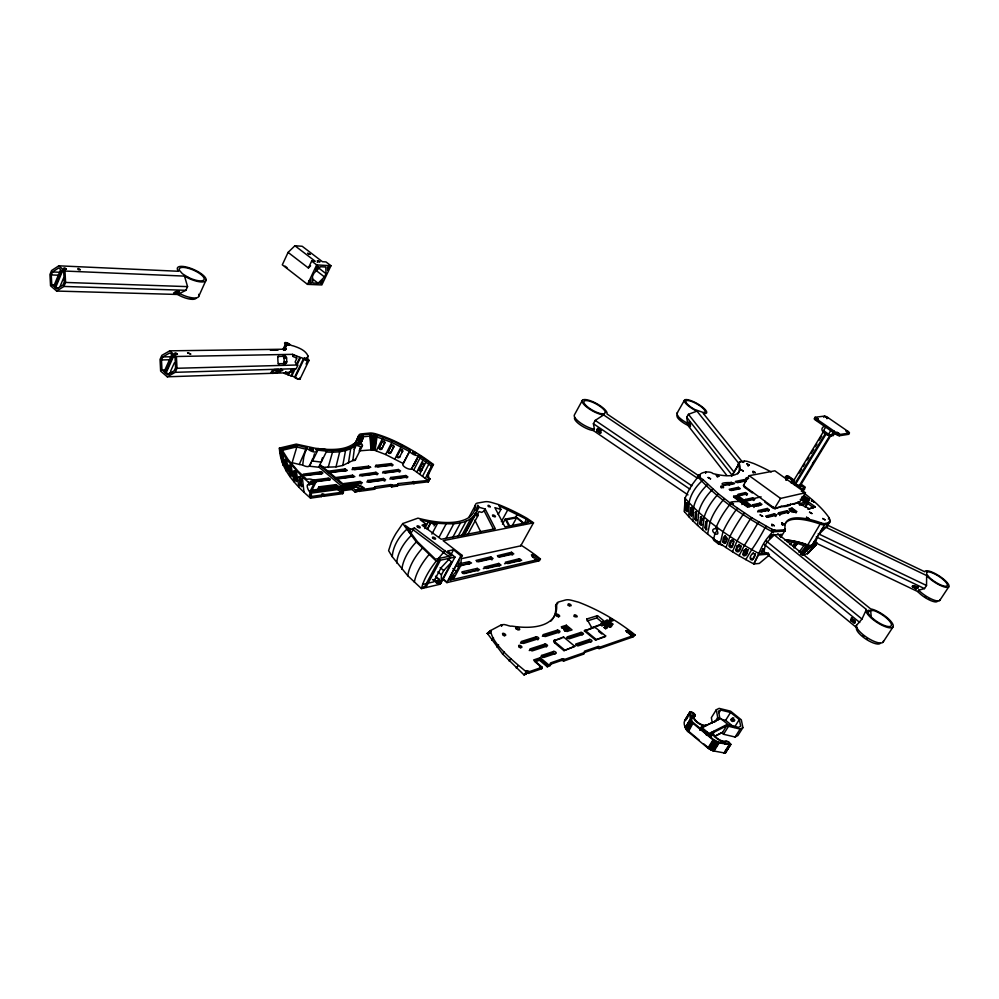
<?xml version="1.0" encoding="UTF-8"?>
<svg xmlns="http://www.w3.org/2000/svg" width="999" height="999" viewBox="0 0 999 999"><rect width="100%" height="100%" fill="white"/><g stroke="black" fill="none" stroke-linecap="round" stroke-linejoin="round"><path stroke-width="1.5" d="M408.841 452.834L403.309 463.561L385.639 454.52L373.189 449.762L373.239 435.801L360.202 437.05M373.551 449.825L373.239 435.801M769.492 554.907L759.277 563.448L753.833 563.948C730.082 551.473 707.354 536.313 688.848 516.72L689.06 502.747A31.568 20.417 -43.3 0 1 701.723 481.156L702.996 479.582C692.307 473.626 709.153 469.592 713.036 473.601A72.415 20.854 29.8 0 0 739.572 464.735L739.135 463.661A11.264 3.172 30.6 0 1 740.084 461.838L744.33 461.126A12.025 3.372 30.6 0 1 748.838 461.863L753.696 463.499A71.766 20.667 31 0 1 771.203 471.928M702.996 479.582L718.331 493.768L730.993 503.683L751.81 517.794L772.489 529.632L772.452 531.868L766.508 539.16A26.848 10.202 -50.7 0 0 761.95 546.628L753.833 563.948L759.14 553.646C731.88 539.098 705.544 521.553 685.027 498.189L688.136 491.62A26.149 5.145 -55.9 0 1 692.457 484.228L699.487 474.875M802.709 555.082L807.791 553.446L807.966 551.76M501.548 624.787L501.523 625.923C502.372 622.165 509.915 627.135 511.963 626.111A93.294 38.998 28.6 0 0 556.68 606.718L556.48 605.057A14.423 5.907 30.4 0 1 558.703 601.935L565.446 600.024A15.385 6.256 30.5 0 1 571.94 600.411L578.583 602.197A92.645 39.136 31.2 0 1 607.941 616.233L615.471 620.841A93.993 39.735 31.2 0 1 635.164 634.939L632.854 636.975L625.961 630.806L627.884 630.157L634.215 635.277L635.164 634.939M684.452 511.7L685.027 498.189L684.452 511.7L688.848 516.72M373.913 449.9L373.776 435.901M686.163 509.94L686.6 502.972L687.537 504.77L687.287 511.65L686.163 509.94L687.237 509.527L687.474 502.997L686.35 503.434M690.359 514.597L690.871 507.604L691.895 509.415L691.52 516.396L690.359 514.597L691.383 514.123L691.82 507.117M432.555 579.557L436.9 583.241L438.936 582.767L439.061 579.208L435.527 576.211M355.244 460.089L362.3 446.066A5.22 1.986 26.1 0 0 359.153 442.07L358.329 441.62L359.89 440.696L361.588 441.533L362.999 437.5L360.189 437.849L360.514 436.088A11.813 4.446 26.3 0 1 363.074 434.765L370.741 434.078A12.737 4.77 26.5 0 1 376.211 434.777L392.582 440.896L410.302 449.975L409.528 451.486L391.808 442.407L374.313 436.014M436.526 577.697L441.158 581.618L441.421 574.837L443.706 570.579L451.723 561.987L448.214 559.065M374.288 449.987L374.875 436.151M692.994 521.041L693.618 507.442A31.643 18.469 -45.7 0 1 706.355 485.789L707.629 484.215M699.575 474.8L697.627 476.66C718.593 499.787 745.079 517.232 772.452 531.868L784.64 531.106L785.002 526.348A78.259 22.977 32.2 0 1 818.78 522.052L820.916 522.814A11.613 3.297 31.5 0 0 825.449 523.513L829.32 522.427A12.388 3.496 31.5 0 0 830.119 520.417L829.095 517.782L828.321 519.043M382.904 441.046A1.386 1.261 2 0 0 382.13 441.695L379.395 447.739A1.386 1.249 2 0 0 380.07 449.413A1.386 1.249 2 0 0 381.905 448.801L384.64 442.757A1.386 1.261 2 0 0 383.953 441.083M712.262 722.839L711.363 717.657L716.308 709.727L719.155 708.366L730.594 711.176L741.32 719.842L742.919 727.622L740.134 729.07L728.546 726.285L726.623 724.725L713.411 731.368L711.325 735.701M458.641 567.232L458.991 560.414L448.464 579.919L456.368 571.428L458.641 567.232L456.293 565.272M381.905 448.801L384.64 442.757M442.37 578.796L446.903 582.629L536.813 561.388L537.35 559.69L453.284 579.395L460.851 565.422L461.276 557.517L462.35 555.519L443.156 540.659L533.628 522.839L527.097 518.381A89.648 35.514 28.9 0 0 498.314 504.47L491.658 502.509A14.935 5.682 28.5 0 0 485.014 501.748L477.122 503.121A14.011 5.37 28.4 0 0 475.299 505.432L468.881 517.395M374.662 450.087L375.437 436.301M379.395 447.739L382.13 441.695M375 450.187L375.861 436.426M694.767 519.055L695.554 512.262L696.665 514.06L696.028 520.854L694.767 519.055L695.741 518.531L696.228 511.913M322.115 467.345L335.989 466.87L342.769 465.472L352.847 460.489L354.707 446.191L355.507 444.63L356.331 445.092A5.22 1.986 26.1 0 0 362.287 446.066M726.835 475.424L687.849 425.324L686.725 417.282L688.436 414.298L696.977 411.138L738.823 463.436M697.589 525.449L698.676 512.237A31.706 16.359 -47.9 0 1 711.475 490.534L712.749 488.961M737.637 495.429L737.137 497.302L749.799 506.605L750.199 505.944L737.537 496.628L734.165 497.352L733.591 496.291L737.637 495.429L751.56 505.669L746.865 506.705L747.577 506.58L733.591 496.291M784.252 529.845L784.64 531.106L785.314 529.245L784.64 531.106L784.252 529.845L775.049 530.394L772.489 529.632M342.045 486.563L319.143 467.27L309.203 466.183A5.432 2.198 25.3 0 1 302.672 465.084L303.746 457.142L305.956 449.225L306.755 447.602L307.105 448.126A5.445 2.148 25.4 0 0 313.698 451.91A5.445 2.148 25.4 0 0 316.296 449.825L315.921 449.3L316.521 449.875L317.944 448.563L326.461 450.037L326.673 451.161L321.241 462.112L312.487 461.001L314.473 453.821M825.574 527.122L926.66 575.574L926.523 585.501L924.5 588.598L918.693 590.159L917.919 591.645L919.005 592.844A12.675 3.584 32.9 0 0 930.818 600.624A12.675 3.584 32.9 0 0 937.624 600.674M699.625 523.588L700.711 517.007L701.885 518.793L701.198 525.199L699.65 523.826L700.549 523.014L701.236 516.758L700.262 517.357M375.075 450.212L377.26 435.089M740.509 502.022L740.571 501.423C719.892 501.81 739.185 503.783 731.643 504.245M357.642 439.935L357.954 437.075L359.116 435.776M357.605 440.097L358.054 436.813M357.867 439.46L358.191 436.563M357.867 440.696L358.204 437.787M705.856 471.978L705.581 473.026L705.706 472.015M627.884 630.157L627.247 632.429M360.052 439.747L360.414 436.888M702.597 529.907L704.183 517.095A31.768 14.123 -49.9 0 1 717.045 495.354L718.331 493.768M360.277 439.61L360.651 436.738M352.847 460.489L352.947 459.727M360.539 439.498L360.926 436.613M360.814 439.398L361.226 436.513M355.382 442.832L358.728 435.527A13.674 5.145 26.3 0 1 360.564 433.966L370.454 433.004A14.548 5.445 26.5 0 1 376.398 434.053C392.507 438.873 407.405 447.102 421.553 456.068A88.536 34.59 26.7 0 1 433.454 464.523L428.833 473.676A3.671 3.034 81.4 0 0 429.87 478.758L428.321 481.793L397.053 485.464L397.502 486.063L398.164 483.603L428.047 480.432L428.833 478.921A3.671 3.034 81.4 0 1 427.809 473.838L432.542 464.76L433.454 464.523M525.936 672.389A2.185 0.999 30.6 0 1 528.296 673.388L541.733 668.706L542.145 667.22L529.283 671.678A2.185 0.987 30.6 0 0 526.56 670.741A2.185 0.987 30.6 0 0 526.985 672.477C516.72 663.661 492.12 644.967 490.621 630.531L501.061 624.999M355.981 442.195L357.954 437.075M808.004 553.271L815.758 544.954L815.821 543.106M361.114 439.323L361.551 436.426M348.414 463.336L350.686 448.688L351.473 447.115L355.494 444.63M360.302 447.914L359.165 450.949M362.1 436.326L360.976 443.568L363.074 434.765M542.145 667.22L533.591 659.977L540.272 657.729L539.522 660.239L535.364 661.65M361.451 439.248L361.913 436.351M711.788 733.303L712.125 732.017L709.128 733.516L709.178 734.627L711.788 733.303L709.69 736.663M398.301 484.515L392.657 485.289L390.834 484.602L375.287 486.725L374.588 489.248L374.138 488.623L390.035 486.163L391.858 486.85L397.502 486.063M704.757 528.046C707.954 508.416 706.493 538.761 705.619 527.422L706.805 521.128M726.623 724.725L726.673 725.811L713.149 732.629L713.411 731.368M360.364 447.902L359.877 450.799L373.189 449.762M772.814 529.782L772.452 531.868L775.236 530.394M342.769 465.472L345.529 450.561L346.328 448.976L351.473 447.115M764.023 551.735L765.234 545.229L767.307 541.82L774.337 534.852L778.858 534.565M784.902 529.707L784.64 531.106L784.764 529.757M778.621 512.774L780.519 514.16L788.998 512L787.175 510.676L778.621 512.774L777.821 514.085L786.238 511.988L788.049 512.912M779.932 536.55L780.331 534.465L781.705 534.378L780.381 536.525M686.038 719.917C681.93 721.028 685.326 729.72 688.336 731.855L707.916 748.051L713.486 750.936L725.274 753.121L730.744 744.38L728.596 741.795L725.499 740.983A7.517 3.147 33.8 0 1 717.457 738.523A7.517 3.147 33.8 0 1 713.498 732.217L713.523 732.205M725.536 752.871L725.199 751.498M707.592 534.053L710.114 521.977A31.831 11.751 -51.7 0 1 723.039 500.212L724.325 498.613M319.143 467.27L319.555 465.334L321.029 465.397L345.229 485.751L354.957 484.465A6.856 2.772 26.3 0 1 363.786 487.774L362.974 489.373A6.856 2.785 26.3 0 0 361.638 488.386M335.989 466.87L340.122 450.149L346.328 448.976M713.723 538.823L714.797 534.04L717.956 528.746M731.967 546.665L729.844 545.504L731.967 540.034C725.361 545.292 732.142 552.622 733.528 542.707M761.925 511.85L760.614 510.676M532.654 556.893L533.478 554.408L539.41 559.203L540.422 558.965A90.434 37.325 28.9 0 0 521.753 545.629M720.167 543.543L723.039 531.68A31.931 6.706 -55 0 1 736.101 509.865L737.674 508.479M478.009 515.509A2.622 1.024 28.2 0 1 475.187 515.122L474.675 514.835C465.584 526.348 447.015 523.701 435.489 523.176A2.735 1.111 27.7 0 1 434.465 524.388A2.735 1.111 27.7 0 1 431.118 522.477L420.279 519.855L425.736 523.838L422.028 525.199L441.246 539.26L495.304 528.758L485.189 509.053L479.045 507.255L477.759 505.157A11.626 4.458 28.4 0 0 477.385 506.056L476.248 513.374A2.622 1.024 28.2 0 1 478.009 515.509L467.42 535.177M501.298 624.887L501.523 625.923L501.823 624.712M596.89 430.906L600.774 432.804L596.89 430.906L598.239 428.309L601.386 430.457M597.627 430.656L598.239 428.309M693.656 717.906L695.079 715.596L694.792 714.285L692.407 712.337L690.022 711.9L684.565 720.866M600.037 433.042L600.636 430.694L597.489 428.546M850.649 620.454L854.844 622.951L850.649 620.454L851.31 617.906L854.832 620.591M785.027 529.632L784.64 531.106L785.339 529.12M851.61 620.304L852.272 617.744M853.895 623.114L854.557 620.566M328.134 467.482L332.942 450.611L340.122 450.149M321.241 462.112L322.465 457.754M597.477 615.659L586.9 618.955L587.212 620.953L596.815 617.944L597.477 615.659L606.131 622.702M725.286 535.551L723.601 541.308L725.636 542.494L724.25 543.493L723.001 541.808M795.004 541.933L794.018 541.957M724.974 543.269C730.169 537.425 722.677 531.331 722.926 542.082L723.676 541.033M726.061 541.108L726.897 538.324M785.339 528.846L784.64 531.106L785.202 529.47M319.905 465.372L320.979 461.925M785.127 529.557L784.64 531.106L785.351 528.983M282.954 349.5L285.452 344.23A3.184 1.086 25 0 1 285.427 342.545A3.184 1.086 25 0 1 289.56 344.193L290.122 344.643A2.273 0.774 25 0 0 292.982 345.791C298.651 347.664 305.706 350.212 308.092 356.168L307.455 357.417A2.285 0.787 25.3 0 0 307.517 358.629L308.092 359.091A3.197 1.111 25.2 0 1 308.167 360.839A3.197 1.111 25.2 0 1 304.021 359.19L303.434 358.716A2.298 0.799 25.2 0 0 300.549 357.567L292.657 354.345L176.411 356.493L169.73 350.836L161.863 355.369L160.04 359.428L160.639 371.116L167.27 376.798L283.816 372.902L291.82 371.878M301.798 486.75L300.1 485.064L299.076 476.648L300.637 478.558L301.748 486.376M307.292 357.929L308.092 356.168M355.632 442.944L355.894 442.282A1.886 0.724 26.1 0 0 356.131 443.069M740.471 546.653A1.249 0.699 31.5 0 0 739.76 545.404A1.249 0.699 31.5 0 0 738.323 545.354C731.58 552.459 740.759 554.932 741.021 545.729L738.099 551.673M738.885 544.43L736.45 549.687L738.636 550.799M725.986 547.552L729.944 536.413A31.968 4.083 -56.5 0 1 743.056 514.585L744.63 513.199M883.466 640.983A15.897 5.082 33.2 0 1 869.779 639.223A15.897 5.082 33.2 0 1 856.28 625.599L861.975 619.055L866.408 609.527L773.301 534.115M773.139 529.92L772.452 531.868L775.049 530.394M284.752 348.314L285.077 350.012L286.263 349.188L285.352 347.115L286.039 345.866A2.285 0.787 24.9 0 0 286.014 344.692L285.452 344.23M309.64 466.271L312.575 458.816M392.008 445.005A1.374 1.274 18.4 0 0 391.233 445.629L388.299 451.573A1.374 1.274 18.4 0 0 388.961 453.309A1.374 1.274 18.4 0 0 390.771 452.772L393.718 446.828A1.374 1.274 18.4 0 0 393.057 445.092M390.771 452.772L393.718 446.828M388.299 451.573L391.233 445.629M752.359 559.727L755.431 553.921C753.421 564.273 746.091 559.228 753.246 552.747M731.368 547.489L734.053 541.396M862.936 635.926L863.648 636.575M866.408 609.527L866.008 610.489A15.959 4.933 33 0 0 881.93 625.224A15.959 4.933 33 0 0 892.507 623.576A15.959 4.933 33 0 0 872.889 609.427L870.629 608.878L777.784 533.816M51.274 274.937L52.51 271.953L58.741 267.919L60.677 269.568L53.696 286.351L51.773 284.703L51.274 274.937L58.978 275.237M56.98 280.794L58.716 276.598M61.801 270.517L63.736 272.165L64.236 281.993L62.987 284.977L56.731 288.973L54.808 287.312L61.801 270.517L63.149 270.804M54.808 287.312L55.732 287.337L62.725 270.554M856.443 625.212L856.393 628.458A14.211 4.558 33.2 0 0 866.857 639.71A14.211 4.558 33.2 0 0 880.269 643.356M60.227 286.064L63.724 277.697M56.643 291.059L63.899 286.451L65.572 282.442L64.985 271.054L58.829 265.821L51.598 270.492L49.95 274.488L50.537 285.789L56.643 291.059L177.61 294.468L179.595 295.592A13.886 4.658 23.6 0 0 195.866 298.514M316.933 449.063L317.844 450.149L326.673 451.161L325.999 449.5L315.247 448.251L296.241 444.105L279.42 448.101C280.207 469.255 295.529 485.064 310.502 498.139L321.516 496.603L322.34 494.955A1.723 0.712 25.8 0 1 322.277 493.831A1.723 0.712 25.8 0 1 324.513 494.655L341.059 492.382L341.87 490.759L343.119 490.596L342.295 492.22L343.531 492.045L342.719 493.668L323.688 496.303A1.723 0.724 25.7 0 0 321.453 495.479A1.723 0.724 25.7 0 0 321.516 496.603M747.439 551.111C746.64 558.853 743.418 552.659 742.794 554.445C743.843 558.304 747.876 553.046 747.627 550.861A1.249 0.699 26.7 0 0 746.965 549.662L746.678 549.525M306.606 447.577L297.34 445.279L292.12 462.712L299.263 464.435L306.73 447.602M732.454 551.748L737.062 541.008A31.993 1.411 -58 0 1 750.224 519.18L751.81 517.794M786.488 480.019L786.787 479.345A3.197 2.96 73.7 0 1 788.636 478.022M177.61 294.468L185.926 290.297L187.562 286.626L184.515 276.099L64.985 271.054M165.26 370.854A2.847 1.086 23 0 0 164.86 371.578L161.988 370.03L161.476 359.94L162.837 356.905L169.63 352.997L172.64 354.757M164.073 371.815L171.728 354.77M198.951 295.904L206.119 279.957M172.939 355.806L175.05 357.592L175.562 367.744L174.188 370.779L167.37 374.65L165.272 372.852L172.939 355.806L174.276 356.044A2.86 1.061 23.2 0 0 175.649 356.581M165.272 372.852L166.159 372.827L173.826 355.794M170.542 371.291L174.375 362.799M167.27 376.798L175.175 372.327L177.01 368.269L176.411 356.493M501.523 625.923L502.11 624.65M792.282 542.007L792.781 540.846L807.542 544.767L800.586 552.822M288.087 252.385L282.305 264.835L307.505 284.365L321.84 284.94L330.981 265.734L325.986 261.925L322.452 261.726L302.173 246.266L294.917 245.754L288.087 252.385L308.404 267.994L310.614 265.846M929.482 599.25L928.595 598.888M308.404 267.994L311.663 261.076L315.259 261.288L294.917 245.754M307.505 284.365L316.695 264.922L330.981 265.734M283.516 349.95L286.014 344.692M283.741 350.262L285.726 346.054M284.278 349.575L286.039 345.866M285.04 349.962L285.751 348.476M324.5 276.923L326.049 273.676L325.786 267.033L320.492 266.733L314.023 273.077L312.462 276.373L312.787 283.004L318.094 283.229L324.5 276.923L315.834 270.279M361.588 441.533L362.999 437.5M299.7 377.972A3.184 1.149 25.1 0 1 298.988 379.308A3.184 1.149 25.1 0 1 295.142 377.684L294.568 377.21A2.298 0.824 25.1 0 0 291.696 376.086L285.04 373.601L285.664 372.078M175.175 372.327L295.229 368.693A2.298 0.812 25.1 0 1 296.141 368.843L297.914 365.147A2.298 0.812 25.1 0 0 297.003 364.997L295.117 361.975L296.953 358.154L293.094 356.493L293.893 355.045M287.999 374.925L291.321 369.917L295.229 368.693L291.696 376.086M296.154 357.879L296.865 356.393M359.503 441.483L361.426 437.487L363.112 438.311L360.202 444.28M359.89 440.696L362.162 437.075M290.959 375.924L294.305 368.931M296.453 364.435L299.812 357.405M300.549 357.567L297.003 364.997L177.01 368.269M294.568 377.21L303.434 358.716M295.142 377.684L304.021 359.19M306.056 364.061L307.954 360.102M300.025 379.046L308.903 360.577M304.982 452.485L307.105 448.126M312.487 461.001L318.406 449.113M744.954 555.681L745.416 554.757M309.865 491.958C308.067 490.784 305.232 483.029 309.116 484.752L313.998 483.628L309.865 491.958L310.502 498.139M313.848 482.067L313.124 483.541L310.489 483.878L311.226 482.405A2.06 0.849 25.5 0 1 311.164 481.068A2.06 0.849 25.5 0 1 313.848 482.067L316.146 481.78L311.114 491.908L311.538 496.441L322.34 494.955M302.784 475.487L319.867 473.451C319.255 470.566 323.888 472.327 322.64 473.501L305.569 475.536L303.197 474.175L320.667 471.84M318.856 486.838L318.906 487.812L320.866 488.536L338.149 486.126L336.101 484.615L318.856 486.838L318.044 488.474L335.015 486.238L336.938 486.95M313.486 481.568L327.422 479.82C326.81 476.948 331.443 478.696 330.207 479.882L314.735 481.818M323.688 496.303L324.513 494.655M353.122 445.229L356.768 440.634M357.917 437.225L358.691 435.676M357.717 438.611L358.491 437.062M335.015 486.238L335.826 484.627M354.195 449.363L356.331 445.092M327.922 472.49L344.318 470.541L345.105 468.956L347.365 470.417L330.681 472.539L328.359 471.203L345.105 468.956M311.238 493.131L337.724 489.56L338.536 487.937L341.87 490.759M338.961 489.398L339.772 487.774L356.281 485.576A4.895 1.986 26.3 0 1 362.587 487.937L363.786 487.774M343.007 485.189L343.818 483.578L360.09 481.468L362.387 482.779L345.804 485.252L343.893 484.54L343.818 483.578M352.834 468.044L352.909 468.956L354.77 469.655L370.741 467.295L368.556 466.196L352.834 468.044L352.048 469.617L368.993 468.056M370.741 434.078L369.967 435.601L370.954 449.662M335.452 478.821L351.773 476.773L352.572 475.199L354.845 476.66L338.224 478.871L335.889 477.534L352.572 475.199M342.782 490.709L351.973 489.46L352.772 487.862L355.756 490.359L357.754 490.084A1.661 0.674 26.3 0 1 357.654 489.011A1.661 0.674 26.3 0 1 359.802 489.81L361.775 489.535L362.587 487.937M340.459 489.198L355.469 487.175L356.281 485.576M344.493 484.99L359.278 483.054L360.09 481.468M351.973 489.46L354.945 491.97L355.756 490.359M376.386 450.599L383.316 436.938M367.769 467.744L368.556 466.196M354.945 491.97L356.943 491.695L357.754 490.084M356.943 491.695A1.661 0.674 26.3 0 1 356.843 490.609A1.661 0.674 26.3 0 1 358.991 491.408L359.802 489.81M367.757 480.469L367.857 481.393L369.717 482.092L385.602 479.87L383.616 478.434L367.757 480.469L366.958 482.042L382.567 479.982L384.765 481.093M375.974 465.322L377.884 466.895L393.156 465.047L391.321 463.548L375.974 465.322L375.187 466.858L390.297 465.059L392.295 465.946M359.478 475.811L375.149 473.851L375.936 472.302L378.171 473.738L362.225 475.861L359.927 474.55L375.936 472.302M385.639 454.52L392.582 440.896M374.138 488.623L375.087 486.788M374.213 488.823L375.287 486.725M374.338 488.986L375.137 487.412M382.567 479.982L383.366 478.434M390.297 465.059L391.084 463.548M739.06 555.781L744.342 545.442A32.005 1.274 -59.6 0 0 757.554 523.626L759.128 522.227M394.88 458.978L401.848 445.379M400.212 450L397.502 455.282A1.374 1.274 36.9 0 0 398.126 457.067A1.374 1.274 36.9 0 0 399.912 456.593L399.463 457.142A1.374 1.274 36.9 0 1 397.689 457.617A1.374 1.274 36.9 0 1 397.065 455.831L400.212 450A1.374 1.274 37 0 1 401.998 449.513M399.463 457.142L402.622 451.311A1.374 1.274 37 0 0 402.522 450M390.721 477.472L392.657 479.07L407.917 476.935L405.956 475.524L390.721 477.472L389.935 479.021L404.932 477.047L406.93 477.934M309.203 466.183L310.814 463.074M382.542 472.927L397.59 471.041L398.376 469.518L400.574 470.929L385.252 472.964L383.017 471.69L398.376 469.518M390.035 486.163L390.834 484.602M390.284 486.151L391.084 484.602M390.584 486.213L391.383 484.652M390.921 486.313L391.72 484.752M391.258 486.463L392.058 484.902M432.542 464.76L418.831 455.157L411.476 468.918A5.032 1.923 27 0 1 405.507 467.569A5.032 1.923 27 0 1 403.022 463.773L410.302 449.975M391.521 486.613L392.32 485.052M391.858 486.85L392.657 485.289M397.127 485.651L398.164 483.603M397.252 485.814L398.052 484.265M404.932 477.047L405.719 475.524M411.476 468.918L418.831 455.157M413.711 465.696L417.22 458.916M428.047 480.432L413.773 470.005L420.804 456.418M416.783 472.028L423.838 458.441M418.943 468.931L422.54 463.349L419.792 468.631A1.374 1.199 70.9 0 0 420.279 470.504A1.374 1.199 70.9 0 0 421.928 470.117L421.079 470.417A1.374 1.199 70.9 0 1 419.43 470.804A1.374 1.199 70.9 0 1 418.943 468.931L419.792 468.631M412.3 483.091L413.099 481.568M412.55 483.079L413.336 481.555M412.837 483.141L413.636 481.618M413.161 483.241L413.961 481.718M413.499 483.379L414.285 481.855M413.748 483.528L414.548 482.005M414.086 483.766L414.872 482.242M421.079 470.417L423.826 465.134A1.374 1.199 71.2 0 0 423.351 463.261A1.374 1.199 71.2 0 0 421.69 463.648M419.73 474.088L426.785 460.502M422.589 476.186L429.657 462.587M425.362 478.296L432.455 464.697M428.321 481.793L429.895 478.783L428.833 478.921L429.895 478.783M409.203 532.105L410.639 529.37L414.448 527.971L451.473 555.769L435.427 559.165L417.47 541.745L405.119 525.312L410.639 529.37M409.752 532.954L411.476 532.305L414.448 527.971M424.313 526.535L425.736 523.838M424.812 528.571L428.421 521.728M427.247 528.958L430.856 522.127M427.51 529.308L431.118 522.477M434.053 525.899L435.489 523.176M431.88 534.103L437.649 523.214M438.961 537.425L446.166 523.888M445.916 538.573L453.821 523.751M475.299 505.432L475.337 506.868A90.984 35.177 26.8 0 1 417.932 518.144L402.747 523.563L396.128 533.216A33.417 10.652 -53.5 0 0 391.283 542.519L388.599 550.661L392.27 556.73L407.767 575.761L421.503 588.623L423.938 588.049L438.636 560.589L438.124 559.89A1.586 0.674 28 0 1 438.861 559.452A1.586 0.674 28 0 1 440.447 560.202L454.982 557.092L447.677 550.998L453.558 549.787L460.839 555.844L462.35 555.519M445.142 550.486L437.874 559.103M423.938 588.049L423.439 587.337A1.573 0.699 28 0 1 424.2 586.888A1.573 0.699 28 0 1 425.774 587.612L440.447 560.202M452.634 537.574L460.514 522.839M457.604 537.15L466.183 521.166M451.336 553.896L453.558 549.787M461.488 535.988L470.741 518.781M436.9 583.241L439.061 579.208M476.011 510.427L477.41 507.817M463.524 535.452L474.675 514.835M466.521 530.357L467.982 527.509M473.551 517.282L479.045 507.255M464.585 534.827L475.187 515.122M441.158 581.618L451.723 561.987M476.973 515.359L478.996 511.588L481.78 512.4L484.178 510.926L485.189 509.053M425.774 587.612L439.822 584.303L440.859 583.329L454.982 557.092M446.903 582.629L460.839 555.844M460.539 565.247L468.106 563.561L469.155 561.638L471.528 562.999L460.676 565.759M498.189 514.46L500.924 509.428L498.963 505.706L528.271 520.092L526.635 522.939M750.574 557.592L751.173 558.716L752.734 558.753M501.348 521.653L507.967 509.515M462.624 573.414L476.198 570.279L477.247 568.369L479.632 569.73L464.31 573.601A1.511 0.637 28.5 0 1 462.4 572.914A1.511 0.637 28.5 0 1 462.175 571.815L477.247 568.369M502.485 524.175L505.232 519.13L516.346 517.057L523.988 523.189L529.058 521.903A2.547 0.962 29 0 1 528.121 520.242L528.271 520.092M476.698 561.65L489.772 558.741L490.796 556.855L493.044 558.491L478.384 561.8L476.011 560.451L490.796 556.855M515.159 518.094L517.37 514.048M512.112 525.949L516.558 517.832L523.389 523.301L509.677 525.961L506.381 519.742L516.558 517.832M582.38 400.337L574.475 414.772A14.036 4.321 28.9 0 0 579.72 422.365A14.036 4.321 28.9 0 0 593.643 429.12L594.417 429.22L593.394 423.701L595.217 420.404L603.633 414.935L697.639 478.346M483.304 568.643L497.752 565.309L498.788 563.424L501.048 565.072L486.451 568.481L484.078 567.12L498.788 563.424M523.638 524.45L526.61 519.068M498.014 556.905L510.551 554.108L511.563 552.272L513.773 553.871L499.712 557.042L497.39 555.719L511.563 552.272M742.794 554.445L745.941 548.651L745.466 549.612A1.249 0.699 26.7 0 1 746.965 549.662M461.625 558.641L520.754 545.841L533.391 522.976M504.557 563.736L518.419 560.539L519.443 558.691L521.665 560.302L507.679 563.573L505.344 562.237L519.443 558.691M773.463 530.044L772.452 531.868L771.815 529.283M539.41 559.203L537.899 561.138L539.41 560.776L540.422 558.965M520.467 643.131L535.339 638.448L536.276 636.8A1.561 0.674 30.3 0 1 538.211 637.487A1.561 0.674 30.3 0 1 538.536 638.698L523.701 643.381A1.586 0.699 30.1 0 1 521.715 642.682A1.586 0.699 30.1 0 1 521.416 641.458L536.276 636.8M553.533 617.532A93.257 39.086 28.6 0 0 555.781 608.291L556.48 605.057M490.234 630.806L487.4 633.441L502.584 653.97L524 674.887L526.011 674.188L526.985 672.477M528.296 673.388L529.283 671.678M529.245 650.536L544.03 645.729L544.967 644.08A1.573 0.687 30.5 0 1 546.915 644.767A1.573 0.687 30.5 0 1 547.24 645.991L532.492 650.811A1.598 0.699 30.3 0 1 530.506 650.112A1.598 0.699 30.3 0 1 530.194 648.863L544.967 644.08M676.885 413.474L684.34 400.437M540.834 657.067L541.783 655.406L553.721 651.41A1.573 0.687 30.7 0 1 555.656 652.097A1.573 0.687 30.7 0 1 556.006 653.334L544.093 657.354A1.598 0.699 30.6 0 1 542.12 656.655A1.598 0.699 30.6 0 1 541.783 655.406M542.345 636.238L556.555 631.755L557.479 630.144A1.536 0.649 30.5 0 1 559.378 630.831A1.536 0.649 30.5 0 1 559.715 631.992L545.516 636.488A1.548 0.662 30.3 0 1 543.593 635.801A1.548 0.662 30.3 0 1 543.269 634.602L557.479 630.144M554.183 640.659L563.548 636.975L574.825 646.328L563.948 650.649L554.857 643.069A3.109 1.336 30.6 0 1 554.183 640.659L561.6 638.261M554.857 643.069L555.332 642.245A3.109 1.336 30.6 0 1 554.645 639.847M565.459 626.823L566.371 625.237L572.052 629.919L570.029 630.569L565.459 626.823L561.625 628.021M563.96 630.244L564.885 628.646L567.932 627.684L568.818 628.408L567.907 630.007M566.783 629.058L564.847 630.981L566.783 629.058L569.005 630.881L566.97 631.53L561.263 626.823L566.371 625.237M542.157 656.63L552.772 653.059L553.721 651.41M563.086 637.787L563.548 636.975M539.522 660.239L547.265 666.783L548.776 664.909L550.998 664.148A1.598 0.712 30.8 0 1 550.661 662.886L562.512 658.778A1.586 0.687 30.9 0 1 564.46 659.477L584.977 652.359A1.548 0.662 31.1 0 1 584.602 651.148L598.114 646.49A1.523 0.637 31.2 0 1 599.974 647.152L632.305 635.938L631.843 637.325L599.038 648.751A1.523 0.637 31.2 0 0 597.177 648.076L583.666 652.772M550.998 664.148L550.037 665.821L547.265 666.783M563.948 650.649L574.825 646.328M549.7 664.547L561.563 660.439L562.512 658.778M561.563 660.439A1.586 0.687 30.9 0 1 563.511 661.126L564.46 659.477M566.396 638.448L580.082 633.99L581.006 632.404A1.511 0.624 30.8 0 1 582.867 633.079A1.511 0.624 30.8 0 1 583.229 634.228L569.567 638.698A1.536 0.649 30.7 0 1 567.682 638.024A1.536 0.649 30.7 0 1 567.332 636.838L581.006 632.404M592.719 628.196L593.169 627.409A2.985 1.224 30.9 0 1 596.828 628.733L605.656 635.951L605.194 636.738L595.466 640.009L584.365 630.893L599.725 625.199M576.361 645.129L588.611 641.021L589.535 639.422A1.523 0.637 31 0 1 591.396 640.097A1.523 0.637 31 0 1 591.77 641.258L578.196 645.841A1.536 0.649 30.9 0 1 576.298 645.167A1.536 0.649 30.9 0 1 575.936 643.968L589.535 639.422M591.096 627.984L600.436 624.537L602.022 621.815L603.458 621.353L608.553 625.499L606.967 628.221L605.544 628.696L604.083 627.509L606.418 625.486M602.397 623.164L603.458 621.353M600.436 624.537L601.898 625.724L604.233 623.701M604.72 623.164L606.306 620.441L607.717 619.992L612.799 624.113L611.213 626.823L609.802 627.297L608.341 626.111L609.253 624.562L607.08 622.789L606.168 624.338L607.579 623.875M595.466 640.009L605.656 635.951M605.544 628.696L607.13 625.961L608.553 625.499M597.177 648.076L598.114 646.49M609.802 627.297L611.388 624.575L612.799 624.113M632.854 636.975L634.215 635.277M723.239 486.588L724.025 485.264C752.484 482.592 713.149 480.894 724.025 485.264M732.567 474.5L738.586 464.36M740.084 461.838L739.335 463.099A11.264 3.184 30.6 0 0 738.386 464.922L738.823 465.996A72.403 20.904 29.8 0 1 737.674 473.838M731.593 476.373L739.135 463.661M729.32 485.314L731.231 482.13M743.593 462.375L744.33 461.126M730.057 490.184L737.574 488.661L738.361 487.35L740.321 488.661L731.218 490.546L729.208 489.31L738.361 487.35M736.213 482.317L743.531 480.894L744.305 479.607L746.228 480.894L737.374 482.654L735.401 481.443L744.305 479.607M749.2 475.686L743.343 485.477L774.587 508.266L799.6 502.26L805.431 492.732L774.874 470.816L749.2 475.686L780.569 498.426L805.431 492.732M744.817 487.487L745.204 486.838A2.398 0.699 30.7 0 1 744.33 485.277L743.93 485.939A2.398 0.699 30.7 0 0 744.817 487.487L752.259 492.919L752.647 492.27M738.898 495.129L744.73 493.893L745.516 492.582L747.514 493.806L740.122 495.504L738.111 494.268L745.516 492.582M745.766 559.627L751.723 549.662A32.018 3.946 -61.1 0 0 764.984 527.859L766.558 526.461M746.603 495.267L747.389 493.956M712.624 537.924L713.873 540.447L718.256 543.756L719.63 541.458M741.895 504.532L744.58 500.536L747.377 500.824L754.707 499.075L752.709 497.852L745.479 499.438L745.142 501.56M745.479 499.438L744.692 500.761L751.922 499.163L753.583 499.925M751.922 499.163L752.709 497.852M753.346 499.737L754.145 498.426L761.151 496.878M753.808 500.536L754.595 499.225M752.759 504.782L754.67 506.181L761.95 504.37L760.102 503.134L752.759 504.782L751.96 506.106L759.153 504.445L760.801 505.219M753.87 507.504L754.67 506.181L753.658 505.581M759.153 504.445L759.939 503.134M713.149 732.629L713.573 731.917M758.441 510.539L760.364 511.95L769.205 509.79L767.357 508.441L758.441 510.539L757.642 511.863L766.408 509.765L768.418 511.001M848.463 434.34L849.25 433.054A2.735 0.637 30.7 0 0 848.039 431.418L827.709 417.445A2.71 0.624 30.5 0 0 824.587 416.096L815.209 417.245L814.422 418.544A2.747 0.649 30.5 0 0 815.584 420.167L836.151 434.39A2.772 0.662 30.7 0 0 839.335 435.751L848.463 434.34A2.735 0.637 30.7 0 0 848.651 434.066M765.147 501.386L764.747 502.035L772.289 507.542A2.435 0.712 31.1 0 0 775.137 508.691L780.843 506.768M815.584 420.167L816.358 418.868A2.747 0.649 30.5 0 1 815.209 417.245M735.976 550.387L736.513 549.512M766.408 509.765L767.207 508.454M823.813 417.37L824.587 416.096M768.306 511.151L769.105 509.84M772.289 507.542L772.689 506.893A2.435 0.712 31.1 0 0 775.536 508.041L775.137 508.691M745.029 553.583C747.776 551.011 737.649 550.811 748.376 549.562M826.935 418.718L827.709 417.445M824.387 426.161C815.621 430.844 833.004 439.148 832.554 434.677M774.587 508.266L780.569 498.426M823.039 431.418L825.386 427.56M792.482 482.567L823.8 431.068M766.445 516.92L773.701 515.109L774.5 513.786L776.523 515.034L767.731 517.357L765.696 516.096L774.5 513.786M799.225 473.101L801.623 469.143M803.233 466.508L804.832 463.873M807.242 459.915L808.84 457.28M811.25 453.321L813.661 449.375M815.259 446.74L816.87 444.093M819.267 440.147L821.678 436.188M794.242 484.652L825.649 433.079M775.611 516.508L776.41 515.184M794.967 485.177L826.385 433.603M828.121 434.94L831.255 429.782M779.72 515.472L780.519 514.16M812.499 463.723L814.11 461.088M799.337 485.576L829.982 435.352M799.65 486.65L831.056 435.189M830.818 436.101L833.965 430.956M786.238 511.988L787.025 510.689M833.116 435.751L834.689 433.179M796.091 512.899L790.246 508.566L789.46 509.865L791.333 511.226L792.132 509.927L790.733 511.376M793.656 503.683L793.268 504.32L798.713 502.472A2.36 0.662 31.2 0 0 798.8 501.935M801.373 491.346L802.634 489.273L799.25 486.85M836.151 434.39L836.95 433.091A2.772 0.649 30.7 0 0 840.134 434.453L849.25 433.054M788.111 513.361L788.91 512.062M791.283 509.415L792.07 508.129L796.877 511.613L793.855 512.375L789.035 508.866L790.246 508.566M802.809 491.021C806.867 488.249 803.92 485.414 802.634 489.273M794.093 510.177L792.269 510.626L791.483 511.913L793.306 511.463L794.093 510.177L790.858 508.416L792.07 508.129M793.343 509.627L792.557 510.914L793.306 511.463M839.335 435.751L840.134 434.453M800.224 499.363L801.448 500.237L802.222 498.976L804.058 500.299L803.283 501.56L804.507 502.435L806.73 500.024L802.447 496.953M801.448 500.237L803.096 498.776M803.72 498.538L805.057 496.341L809.327 499.4L805.219 507.105M780.743 537.437L784.627 531.106M804.932 499.413L805.706 498.151L804.07 499.612L802.846 498.738M847.252 432.692L848.039 431.418M806.73 500.024L805.381 502.235L803.283 501.56M809.327 499.4L807.117 501.81L805.893 500.936L806.668 499.675L804.832 498.364M805.569 507.017L807.866 503.284M792.781 540.846L787.412 540.172L786.625 541.458C796.565 540.134 806.255 550.324 815.758 544.954M811.45 500.998L812.224 499.762A72.802 20.979 31 0 0 803.096 492.37M684.665 720.566L690.022 711.9M686.188 718.731L690.459 711.8M793.081 545.516L795.404 541.758L797.776 543.344L793.256 546.391L795.841 542.207M686.388 719.355L687.811 717.045M798.738 542.107L793.968 547.989M691.645 716.683L693.781 713.224M685.339 727.384L690.371 719.255L689.56 712.774M685.401 727.734L690.371 719.255M685.514 728.096L690.434 719.592M685.664 728.483L690.546 719.967M691.982 718.793L694.13 715.334M685.851 728.883L690.696 720.341M686.088 729.295L690.896 720.741M693.643 717.107L695.067 714.797M693.381 718.144L695.167 715.247M686.375 729.72L691.133 721.153M686.7 730.144L691.42 721.578M687.062 730.581L691.745 722.002M687.449 731.006L692.107 722.427M687.886 731.443L692.507 722.864M688.336 731.855L692.931 723.288M820.916 522.814L807.804 544.867A11.551 3.447 31.6 0 0 811.038 545.442L816.395 543.831A12.325 3.659 31.6 0 0 816.82 542.994M811.2 545.442L802.085 554.557L810.551 546.69M825.449 523.513L811.088 546.59L802.572 554.47M700.187 728.758L702.347 725.274L705.019 726.186L701.073 727.959L699.675 730.207M827.409 524.762L830.119 520.417M816.233 543.943L807.654 553.508L816.745 542.619L815.621 542.957L817.082 537.362L819.093 534.14L826.635 526.735A12.375 3.521 31.5 0 0 827.584 525.212L827.309 525.324M826.635 526.735L829.32 522.427M701.073 727.959L704.283 726.023M705.331 725.898L719.617 719.018L717.694 717.457L716.308 709.727M705.868 725.386L706.243 725.574M705.681 725.336L705.069 725.998L719.617 719.018M719.068 712.687L720.716 710.052L730.556 712.462L739.322 719.542L740.684 726.236L738.536 727.347L728.583 724.949L719.742 717.757L718.518 711.113L720.716 710.052M714.847 722.015L717.694 717.457M711.825 733.091L712.125 732.017M710.664 737.374L712.849 733.89L712.187 732.504M707.916 748.051L713.049 739.872L693.393 723.701M721.403 719.317L725.624 720.329L730.556 712.462M708.453 748.438L713.586 740.259L713.049 739.872M708.99 748.813L714.123 740.646L713.586 740.259M709.552 749.175L714.685 740.996L719.143 742.894L730.669 744.755M710.127 749.512L715.259 741.333M710.689 749.824L715.833 741.645M711.263 750.112L716.408 741.932M714.372 736.563L722.527 732.417L726.673 725.811M711.837 750.361L716.97 742.195M712.399 750.586L717.532 742.419M712.949 750.773L718.094 742.607M716.295 735.414L721.603 732.717L723.526 734.277L728.546 726.285M713.486 750.936L718.631 742.769M714.01 751.061L719.143 742.894M734.352 727.422L739.322 719.542M724.637 743.855L726.111 741.545M723.813 753.209L728.945 745.067M724.275 753.209L729.42 745.092M725.499 752.035L730.619 743.918M724.849 753.246L729.982 745.117M723.526 734.277L735.102 737.012L740.134 729.07M725.274 753.121L730.744 744.38M742.919 727.622L737.899 735.551L735.102 737.012M867.569 613.623L869.043 611.338L870.753 611.438L871.278 617.594M883.004 642.257L892.869 627.172M939.697 600.549L948.638 587.012M729.282 546.141L729.894 545.317M773.763 530.144L772.452 531.868L772.152 529.47M798.938 552.247L805.194 543.956A77.835 24.038 32.4 0 0 784.952 540.072L787.412 540.172M730.694 503.459L729.42 505.057A31.906 9.278 -53.4 0 0 716.408 526.86L716.058 528.459C723.276 540.821 705.694 529.495 716.046 528.459L716.932 528.446M402.622 451.311L402.185 451.848A1.374 1.274 37 0 0 401.561 450.062A1.374 1.274 37 0 0 399.775 450.537M525.811 672.664L524 674.887L525.998 672.814M516.246 667.969L518.069 665.746M509.09 660.976L510.914 658.766M502.584 653.97L504.408 651.773M496.778 647.002L498.588 644.83M491.708 640.147L493.518 637.986M790.271 544.78L792.095 542.095L790.084 544.143M800.873 552.909L807.017 546.128M808.203 552.634L810.164 550.474M808.203 552.784L813.099 547.44M807.479 553.571L815.022 545.379M808.179 552.922L816.008 544.443M807.654 553.508L815.246 545.304M801.223 553.021L807.492 546.266M807.791 553.446L815.958 544.63M807.904 553.359L815.871 544.805M450.387 557.792L441.096 567.719L433.479 581.918L422.589 584.44M574.687 417.457A12.55 3.884 28.9 0 0 579.383 424.25A12.55 3.884 28.9 0 0 591.82 430.294L593.244 430.482L594.417 429.22M353.296 445.042L354.945 443.294M800.486 554.22L807.941 546.391M867.394 639.073L866.782 638.873M800.798 554.295L808.378 546.49M774.063 530.232L772.452 531.868L774.824 530.382M801.947 553.483L808.803 546.578M801.235 554.52L809.19 546.64M801.498 554.545L809.577 546.678M801.747 554.557L809.927 546.703M801.972 554.557L810.251 546.703M699.425 474.962L697.627 476.66L700.099 476.423M802.384 554.52L810.838 546.653M699.7 474.737L697.627 476.66L699.924 476.223M490.459 633.254L487.4 633.441L490.422 630.656M490.272 632.954L487.4 633.441L490.097 630.968M490.122 632.667L487.4 633.441L490.621 630.531M490.01 632.379L487.4 633.441L489.985 631.156M730.993 503.683L729.42 505.057L731.43 503.446M695.079 715.596L694.804 715.833A7.443 3.109 33.4 0 0 696.54 721.353A7.443 3.109 33.4 0 0 705.032 725.274L705.506 725.299M774.337 530.307L772.452 531.868L774.587 530.357M489.935 632.105L487.4 633.441L489.922 631.368M926.26 597.539L925.286 596.927M699.412 475.349L697.627 476.66L699.762 476.024M491.246 631.38L487.4 633.441L489.885 631.593M912.811 587.35L914.872 585.864L918.181 587.437L916.108 588.923L912.424 586.5L916.108 588.923M705.731 522.077L706.643 521.416M915.721 588.074L917.781 586.588M807.866 509.228L815.309 506.88L807.979 501.598L799.125 503.746L799.662 505.282M487.4 633.441L489.897 631.843M699.462 475.499L697.627 476.66L699.637 475.836M701.236 525.012L702.16 524.438M354.707 446.191C346.69 451.96 336.301 452.46 326.773 452.048M701.885 518.793L702.846 518.194M353.908 443.668C345.267 449.825 334.041 449.762 323.876 449.25M282.605 370.354C270.454 367.07 264.473 378.521 282.605 370.354L280.894 368.756M300.025 484.777L301.273 484.016L300.262 476.298L298.938 477.097M176.623 293.119L179.445 291.421L176.386 291.333L173.564 293.032L176.623 293.119L175.312 292.033M716.383 540.934L717.781 542.407M696.253 520.467L697.227 519.942M296.541 481.106L295.042 472.814L293.644 470.891L295.192 480.007L296.328 481.568L297.852 480.407M695.179 512.649L696.203 512.1M294.98 479.37L296.291 478.683L294.942 470.654M809.302 508.853L815.309 506.88M699.537 475.661L697.627 476.66L699.387 475.074L697.627 476.66L700.287 475.449M704.957 732.854L707.23 731.718M290.459 473.901L288.861 465.184L290.185 467.407L291.783 476.123L290.459 473.901L291.82 473.276L290.522 466.408M288.836 465.696L290.259 465.034M690.559 508.029L691.633 507.542M691.895 509.415L692.969 508.928M867.382 611.85L868.281 611.463M286.626 468.543L284.802 459.602L287.712 470.766L286.626 468.543L288.037 467.982L288.236 468.656M284.827 460.164L286.301 459.565M703.92 726.598L705.019 726.186M283.316 462.987L281.431 454.07L284.24 465.197L283.316 462.987L284.752 462.487M284.216 464.597L285.652 464.085M563.511 661.126L584.028 653.97A1.548 0.662 31.1 0 1 583.766 653.721M626.698 632.005L627.709 631.668L633.304 636.201M604.083 627.509L605.506 627.035M608.341 626.111L609.765 625.649M584.365 630.893L591.321 628.646M601.898 625.724L603.321 625.262M721.603 732.717L722.527 732.417M567.807 628.733L568.818 628.408M743.131 552.147L747.577 550.874M824.125 524.875L828.533 523.688A12.388 3.509 31.5 0 0 829.42 521.94M737.374 546.278L740.359 545.454M730.157 540.871L733.166 540.059M723.588 539.597L726.548 538.811M723.651 538.473L726.485 537.724M520.754 545.841L520.791 545.142M800.973 504.97L807.529 503.359L813.636 507.767M764.497 510.776L767.232 510.127M297.34 445.279L281.518 449.051L281.693 450.474L296.541 446.915L306.056 449.25M805.057 496.341L804.195 496.54L808.466 499.612M747.577 507.117L749.799 506.605M756.206 506.031L760.339 505.082M533.079 556.131L531.992 556.381L534.09 558.079M759.864 503.896L757.017 504.582L758.915 505.856M533.478 554.408L531.406 554.882L538.324 560.377M800.311 485.726L795.554 484.24L793.006 481.555L794.143 481.318M460.064 563.648L469.155 561.638M179.358 294.43L178.546 294.23M421.503 588.623A40.971 16.196 -50.1 0 1 436.213 561.101L438.636 560.589M731.006 489.697L738.561 488.161M722.876 484.915L730.456 483.441L731.88 484.028M748.676 478.484L745.504 479.095L746.265 477.809L748.388 477.41M270.354 350.174L278.022 350.162M427.809 473.838L428.833 473.676M830.181 435.152L831.293 434.977M358.991 491.408L374.588 489.248M362.974 489.373L375.387 487.662M340.534 489.51L352.772 487.862M311.313 490.234L344.006 485.914L319.555 465.334M309.665 491.795L338.536 487.937M286.476 459.078L279.42 448.101L283.092 465.397M289.935 476.56L286.313 459.14L302.247 476.735L308.903 482.692L311.226 482.405M312.749 480.132L328.221 478.209M272.003 371.004L278.271 370.179L279.982 371.765M759.053 554.932L769.18 554.083M759.14 553.658L768.368 552.884M476.198 570.279L478.071 570.966M497.752 565.309L499.587 565.983M738.561 546.803L736.7 545.866M468.106 563.561L469.692 564.023M518.419 560.539L519.917 560.988M731.33 541.371L730.694 541.258M489.772 558.741L492.02 559.865M510.551 554.108L512.574 554.994M702.734 519.892L700.786 518.793M773.701 515.109L775.549 516.046M286.75 361.725A1.773 1.161 86.1 0 1 285.677 363.524L283.142 363.636A1.773 1.161 86.1 0 0 284.216 361.838L286.75 361.725L286.563 358.004A1.773 1.161 86 0 0 285.314 356.256L277.622 356.468M285.314 356.256L282.779 356.368A1.773 1.161 86 0 1 284.041 358.117L284.216 361.838M284.041 358.117L286.563 358.004M765.846 510.926L764.085 510.027M788.061 504.582L789.672 505.319M291.321 369.917L294.28 369.83M169.905 372.714L172.652 372.627M273.988 369.543L278.609 369.405M161.988 370.03L165.085 369.942M277.984 363.773L285.677 363.524M744.73 493.893L746.678 494.992M161.476 359.94L170.829 359.74M162.837 356.905L170.617 356.768M737.574 488.661L738.748 489.06M169.73 350.836L286.263 349.188M743.531 480.894L745.441 481.968M359.278 483.054L361.376 483.966M327.422 479.82L329.058 480.332M351.773 476.773L353.034 477.085M319.867 473.451L321.503 473.951M375.149 473.851L377.197 474.75M681.006 420.204L681.693 420.791M344.318 470.541L345.904 471.041M397.59 471.041L399.737 472.115M63.899 286.451L185.926 290.297M51.773 284.703L54.895 284.802M326.236 450.387L332.942 450.611M65.572 282.442L187.562 286.626M52.51 271.953L60.215 272.265M311.026 282.929L309.39 282.867L310.876 279.745L311.026 282.929L308.616 281.069M58.829 265.821L178.571 271.278L177.585 269.805A15.597 5.057 23.7 0 1 191.284 268.519A15.597 5.057 23.7 0 1 205.994 280.444A15.597 5.057 23.7 0 1 187.263 277.66L184.515 276.099M321.341 449.562L325.749 450.074M317.108 262.063L317.932 262.275M603.633 414.935L601.685 414.635A14.086 4.196 28.9 0 1 583.241 403.658A14.086 4.196 28.9 0 1 591.52 401.173A14.086 4.196 28.9 0 1 607.105 413.012L606.955 413.923L699.288 476.136M299.263 464.435L302.572 465.022M789.759 478.059L790.184 478.159A3.197 2.96 73.7 0 1 791.932 479.782M352.884 460.452L352.909 460.464A5.195 2.023 26.1 0 0 355.344 458.978M713.511 750.237L712.137 749.824M690.858 509.615L693.306 510.252M720.741 487.45L721.952 487.999M500.924 509.428L494.88 507.654L504.957 526.885L508.916 526.111L505.232 519.13M689.048 424.875L690.396 426.598L690.172 423.663L688.823 421.953L689.048 424.875L690.434 425.362L690.209 422.427M837.749 434.827L836.126 433.628L837.562 434.165M752.846 472.602L753.721 473.026M718.256 543.756L722.602 545.466M781.643 524.163L783.079 524.962M781.792 524.375L782.866 524.975M771.715 525.649L772.339 525.936M706.842 529.17L705.619 527.422M754.12 553.671L754.42 553.796A1.249 0.699 21.9 0 1 755.032 554.932M285.751 372.127L288.711 373.451M190.447 298.177L191.221 298.189M701.71 524.787L700.549 523.014M913.136 585.726L918.081 588.086M912.312 586.126L916.52 588.136M815.746 542.907L917.919 591.645M696.84 520.329L695.741 518.531M827.035 524.912L924.837 571.815L925.199 571.091A14.223 3.871 32.7 0 1 942.182 578.034A14.223 3.871 32.7 0 1 946.752 587.412A14.223 3.871 32.7 0 1 928.183 577.21L926.66 575.574M818.256 533.728L926.523 585.501M816.295 536.9L924.5 588.598M799.125 503.746L808.965 508.479M828.97 434.553L823.875 430.781M360.776 439.972L361.626 440.384M687.999 423.539L687.075 423.077A12.725 3.521 29.7 0 1 677.534 412.787M687.849 425.324L686.151 424.475A11.364 3.159 29.7 0 1 677.634 415.272M696.977 411.138L694.617 409.965A12.762 3.409 29.7 0 1 684.652 399.962A12.762 3.409 29.7 0 1 700.124 405.394A12.762 3.409 29.7 0 1 704.782 413.536L703.221 413.336L742.644 462.287M710.714 749.188L708.391 747.702M732.392 540.796L732.679 540.946A1.249 0.699 36.2 0 1 733.416 542.257M782.829 524.562L782.404 524.313A2.235 0.662 31.4 0 0 781.892 524.063M179.008 293.182L180.082 293.793A15.547 5.195 23.6 0 0 194.206 298.002A15.547 5.195 23.6 0 0 198.651 294.33M283.816 372.902L285.04 373.601M55.732 287.337L56.156 287.587A2.81 0.999 21.6 0 0 58.179 288.274M166.159 372.827L166.608 373.077A2.847 1.086 23 0 0 169.668 373.713M716.795 476.423L717.744 477.11M816.77 419.817L817.594 420.641L816.158 420.092M418.044 456.668L431.743 466.283M411.8 468.743L413.773 470.005M781.056 506.056C782.941 507.704 792.319 505.369 790.446 504.045M595.217 420.404L691.857 485.851M593.394 423.701L689.922 489.173M597.177 429.083L600.724 431.493M596.753 429.695L600.599 432.317M597.964 431.58L600.536 433.316M593.244 430.482L687.961 494.88M816.358 418.868L836.95 433.091M747.664 465.534L748.338 466.096M800.711 483.866L805.206 487.087M794.63 480.494L788.785 476.323A2.285 2.11 74.1 0 0 785.863 476.898M800.399 484.977L803.783 487.4M786.475 477.884L785.276 477.023A2.285 2.11 74.1 0 1 787.15 476.048L794.105 480.656L791.882 481.118A2.323 0.637 31 0 0 792.831 482.604L796.827 485.464A2.323 0.637 31 0 0 799.512 486.575L801.423 486.163A2.31 0.637 31 0 0 800.474 484.665M801.573 497.152L805.856 500.237M801.098 499.15L802.322 500.024M791.52 510.089L792.269 510.626M413.386 529.982L449.338 556.905M734.165 497.352L745.803 505.919M729.095 504.82L729.732 505.294M716.096 526.623L716.733 527.097M715.409 540.459L717.657 542.157M311.663 261.076L316.695 264.922M317.582 267.195L326.049 273.676M312.088 278.584L318.094 283.229M285.002 266.084L287.088 267.695M426.486 480.332L428.296 481.768M625.961 630.806L632.305 635.938M534.715 559.69L536.813 561.388M606.306 620.441L611.388 624.575M725.624 720.329L733.266 726.535M602.022 621.815L607.13 625.961M596.815 617.944L602.834 622.839M602.797 624.163L604.994 625.948M766.183 540.909L861.975 619.055M598.576 631.318L601.885 634.028M764.335 544.43L859.764 622.489M851.91 618.955L855.144 621.603M852.659 619.842L855.044 621.803M851.872 619.967L854.27 621.94M764.297 551.848L856.692 627.734M584.827 630.107L595.928 639.223M701.997 727.659L709.128 733.516M703.97 730.756L705.931 732.367L706.031 734.74M564.885 628.646L565.771 629.37M699.25 740.147L688.224 730.931M703.82 743.93L707.255 746.765M555.332 642.245L564.423 649.825M458.504 563.461L460.851 565.422M452.859 568.493L456.368 571.428M436.213 561.101L416.308 541.97L402.747 523.563M440.159 567.582L443.706 570.579M339.772 487.774L343.119 490.596M540.272 657.729L548.776 664.909M437.874 571.84L441.421 574.837M547.752 665.946L540.009 659.402L534.453 661.288L542.22 667.869M337.724 489.56L342.719 493.668M442.644 578.458L446.753 581.942M539.522 666.832L541.733 668.706M437.762 580.706L440.859 583.329M436.763 580.918L438.936 582.767M434.14 579.482L439.822 584.303M812.224 499.762L816.658 503.721A71.766 20.667 31 0 1 829.083 517.769M309.378 494.493L311.538 496.441M275.849 370.891L277.572 372.477M309.39 484.203L308.479 482.305A3.609 1.498 25.5 0 1 308.803 482.03M918.693 590.159L919.28 590.809A14.186 3.996 32.8 0 0 932.517 599.525A14.186 3.996 32.8 0 0 940.121 599.587M302.285 485.839L301.273 484.016M310.165 490.821L311.114 491.908M687.886 730.569L687.324 729.857M297.24 480.544L296.366 478.983M688.436 414.298L733.84 471.915M686.725 417.282L732.13 475.212M687.787 511.013L687.237 509.527M586.9 618.955L591.583 627.397M484.178 510.926L493.593 529.345M691.733 515.234L691.383 514.123M474.875 520.117L480.831 532.092M292.183 474.288L291.82 473.276M282.48 453.521L286.426 471.378M292.657 354.345L293.094 356.493M282.38 453.296L281.518 449.051L288.012 459.39L297.764 470.841L306.631 479.308L308.778 479.045A5.669 2.335 25.5 0 1 316.146 481.78M290.909 464.922L294.106 481.868M296.228 470.804L298.951 487.262M302.247 476.735L304.021 492.307M308.903 482.692L309.128 484.765M370.392 435.576L371.278 449.625M370.829 435.564L371.566 449.625M371.266 435.576L371.865 449.625M371.74 435.601L372.177 449.637M372.227 435.651L372.515 449.662M705.581 472.065L705.581 473.026M372.727 435.714L372.852 449.712M381.943 448.064A1.374 1.249 2 0 1 380.119 448.663A1.374 1.249 2 0 1 379.433 447.003M391.009 452.11A1.374 1.274 18.4 0 1 389.198 452.647A1.374 1.274 18.4 0 1 388.536 450.924M382.093 442.432A1.386 1.261 1.9 0 1 383.916 441.82A1.386 1.261 1.9 0 1 384.59 443.494M390.996 446.278A1.374 1.274 18.4 0 1 392.819 445.741A1.374 1.274 18.4 0 1 393.469 447.477M355.469 487.175A4.895 1.986 26.3 0 1 361.775 489.535M310.289 449.35A1.973 0.787 25.4 0 1 312.812 450.974M418.506 455.319A5.045 1.873 27 0 1 412.537 453.946A5.045 1.873 27 0 1 410.015 450.174M313.299 483.116A3.609 1.498 25.5 0 1 313.998 483.628M310.489 483.878A2.06 0.849 25.5 0 1 310.439 482.542A2.06 0.849 25.5 0 1 313.124 483.541M355.357 444.118A1.898 0.724 26.1 0 1 356.68 444.018A1.898 0.724 26.1 0 1 358.466 445.054M413.012 453.121A1.836 0.687 27 0 1 414.647 453.958M784.677 524.787A78.234 23.039 32.2 0 1 817.981 523.326L820.117 524.088A11.601 3.309 31.5 0 0 824.65 524.787M414.323 582.205A40.847 19.006 -47.7 0 1 428.933 554.732M407.767 575.761A40.747 21.653 -45 0 1 422.29 548.326M401.885 569.318A40.634 24.113 -42.1 0 1 416.308 541.97M396.703 562.961A40.497 26.374 -38.8 0 1 411.039 535.676M392.27 556.73A40.36 28.397 -35.1 0 1 406.506 529.532M733.778 720.941A1.561 1.349 62.8 0 1 732.08 719.193A1.561 1.349 62.8 0 1 733.878 718.044M734.802 720.054A1.561 1.349 62.8 0 1 734.115 720.853M712.849 733.89A8.392 3.509 33.8 0 0 718.081 739.397A8.392 3.509 33.8 0 0 725.049 741.82L726.473 741.445A2.36 0.987 34 0 1 729.145 742.682A2.36 0.987 34 0 1 729.745 744.467L717.744 741.832L713.523 739.535L692.632 722.065L691.533 720.054L690.659 712.437A2.323 0.974 33.2 0 1 693.181 713.211A2.323 0.974 33.2 0 1 694.367 715.134L693.456 715.908A8.304 3.472 33.4 0 0 695.366 720.754A8.304 3.472 33.4 0 0 702.347 725.274M724.774 751.785A2.36 0.999 34.1 0 1 724.799 752.397M526.011 674.188A2.185 0.999 30.6 0 1 525.374 673.463M552.922 618.531A93.257 39.086 28.6 0 1 550.649 621.266M555.581 606.63A14.423 5.919 30.4 0 1 557.804 603.508M567.932 605.344A1.661 0.674 30.3 0 1 569.393 605.956M573.938 616.408A1.686 0.687 30.5 0 1 575.049 616.783M518.893 647.04A1.811 0.799 30.1 0 1 520.454 647.939M503.159 635.189A1.798 0.799 29.8 0 1 504.308 635.926M515.971 628.908A2.085 0.912 29.9 0 1 517.832 629.72M555.956 615.671A1.998 0.837 30.3 0 1 558.429 617.02M610.039 620.179A1.948 0.787 31 0 1 611.338 620.879M552.772 653.059A1.573 0.687 30.7 0 1 554.982 654.008M544.03 645.729A1.573 0.687 30.5 0 1 546.428 646.927M535.339 638.448A1.561 0.674 30.3 0 1 536.788 638.798A1.561 0.674 30.3 0 1 537.837 639.884M556.555 631.755A1.536 0.649 30.5 0 1 558.903 632.929M588.611 641.021A1.523 0.637 31 0 1 590.921 642.182M580.082 633.99A1.511 0.637 30.8 0 1 582.205 634.914M731.33 540.909A1.249 0.699 36.2 0 1 732.679 540.946M752.846 553.758A1.249 0.699 21.9 0 1 754.42 553.796M718.98 542.257A2.36 0.774 31.1 0 1 716.483 540.846M785.876 480.207A3.197 2.96 73.7 0 1 789.972 478.446A3.197 2.96 73.7 0 1 791.245 483.079M797.814 501.91A2.36 0.662 31.2 0 1 798.326 503.109M174.6 353.958A2.86 1.061 23.2 0 1 175.287 354.195M298.177 378.721A2.123 0.762 25.1 0 1 296.703 378.221M296.228 377.947A2.123 0.762 25.1 0 1 295.317 377.085M278.883 356.381A1.786 1.174 85.9 0 0 277.797 358.191L277.984 361.938A1.786 1.174 86.1 0 0 279.245 363.698M177.41 354.121C173.901 355.482 174.051 350.562 177.41 354.121M848.089 432.08L846.078 430.956L848.089 432.08M838.96 433.466L836.912 432.33L838.96 433.466M827.734 418.082L825.736 416.97L827.734 418.082M818.393 419.268L816.358 418.131L818.393 419.268M80.245 269.693C76.623 270.717 77.11 266.408 80.245 269.693M605.431 412.237L604.395 413.823L600.736 413.636A12.2 3.634 28.9 0 1 584.777 404.133A12.2 3.634 28.9 0 1 591.957 401.985A12.2 3.634 28.9 0 1 605.431 412.237M66.371 269.093C62.675 270.13 63.212 265.759 66.371 269.093M763.086 548.738L762.512 551.848L761.113 551.972L763.086 548.738M490.347 506.718C486.75 507.692 487.537 502.959 490.347 506.718M477.023 514.797C473.763 515.709 474.513 511.388 477.023 514.797M815.034 540.671L814.335 543.356L813.136 543.718L815.034 540.671M814.21 502.06L811.563 500.524L814.21 502.06M319.792 261.813L317.47 260.727L319.792 261.813M310.077 254.395L307.767 253.321L310.077 254.395M434.677 523.426C431.056 524.313 432.255 519.817 434.677 523.426M868.268 610.476L867.844 611.525A13.824 4.271 33 0 0 881.63 624.288A13.824 4.271 33 0 0 890.783 622.852A13.824 4.271 33 0 0 873.788 610.589L868.268 610.476M317.108 266.546L315.622 269.693L318.743 266.646L317.108 266.546M322.902 280.269L321.441 283.366L319.83 283.291L322.902 280.269M329.121 267.208L327.635 270.317L327.522 267.12L329.121 267.208M926.76 572.152L926.685 574.138L929.357 577.459A12.325 3.359 32.7 0 0 945.441 586.276A12.325 3.359 32.7 0 0 941.47 578.159A12.325 3.359 32.7 0 0 926.76 572.152M454.033 575.749L451.885 579.732L449.887 580.194L454.033 575.749M771.453 535.039L769.455 538.299L772.839 534.952L771.453 535.039M755.281 472.614L752.996 471.378L755.281 472.614M823.064 527.759L821.153 530.819L824.25 527.41L823.064 527.759M701.872 729.033L701.048 730.344L702.784 729.782L701.872 729.033M708.029 734.103L707.205 735.414L707.117 733.341L708.029 734.103M749.213 465.122L746.94 463.873L749.213 465.122M743.293 471.016L740.571 469.542L743.293 471.016M531.543 522.19L529.033 520.916L531.543 522.19M784.527 524.487L781.668 522.877L784.527 524.487M190.659 354.058L187.6 352.784L190.659 354.058M774.3 525.736L771.84 524.338L774.3 525.736M762.637 516.333L760.189 514.947L762.637 516.333M825.049 519.867L822.726 518.518L825.049 519.867M809.265 518.893L806.505 517.282L809.265 518.893M811.875 513.548L809.552 512.2L811.875 513.548M723.513 487.562L721.091 486.201L723.513 487.562M710.551 478.846L708.154 477.497L710.551 478.846M718.818 476.361L716.021 474.775L718.818 476.361M304.358 358.054L304.171 358.179A2.135 0.737 25.2 0 0 305.919 359.89A2.135 0.737 25.2 0 0 308.004 359.84A2.135 0.737 25.2 0 0 305.532 358.154L304.358 358.054M289.385 345.167L288.012 345.179A2.123 0.724 25 0 1 285.564 343.506A2.123 0.724 25 0 1 287.662 343.481A2.123 0.724 25 0 1 289.385 345.167M703.546 412.587L694.742 409.503A11.051 2.96 29.7 0 1 686.113 400.836A11.051 2.96 29.7 0 1 699.512 405.544A11.051 2.96 29.7 0 1 703.546 412.587M187.874 277.173L182.417 273.726L179.495 270.392A13.499 4.383 23.7 0 1 191.346 269.268A13.499 4.383 23.7 0 1 204.083 279.595A13.499 4.383 23.7 0 1 187.874 277.173M310.289 448.963A1.986 0.787 25.4 0 0 313.399 449.95A1.986 0.787 25.4 0 0 311.438 448.039A1.986 0.787 25.4 0 0 310.289 448.963M356.331 443.469A1.898 0.724 26.1 0 0 359.315 444.543A1.898 0.724 26.1 0 0 357.58 442.719A1.898 0.724 26.1 0 0 356.331 443.469M412.899 452.597A1.836 0.687 27 0 0 415.771 453.708A1.836 0.687 27 0 0 414.123 451.935A1.836 0.687 27 0 0 412.899 452.597M417.47 526.923A1.748 0.712 27.5 0 0 420.154 527.734A1.748 0.712 27.5 0 0 418.306 525.949A1.748 0.712 27.5 0 0 417.47 526.923M432.879 538.199A1.761 0.724 27.8 0 0 435.552 539.01A1.761 0.724 27.8 0 0 433.678 537.212A1.761 0.724 27.8 0 0 432.879 538.199M492.994 515.996A1.636 0.624 28.5 0 0 495.417 516.695A1.636 0.624 28.5 0 0 493.531 515.047A1.636 0.624 28.5 0 0 492.994 515.996M731.068 719.705A1.561 1.349 62.8 0 0 733.104 721.365A1.561 1.349 62.8 0 0 733.204 718.756A1.561 1.349 62.8 0 0 731.068 719.705M568.481 604.695A1.661 0.674 30.3 0 0 571.028 605.744A1.661 0.674 30.3 0 0 569.53 603.983A1.661 0.674 30.3 0 0 568.481 604.695M574.5 615.771A1.686 0.687 30.5 0 0 577.072 616.82A1.686 0.687 30.5 0 0 575.561 615.022A1.686 0.687 30.5 0 0 574.5 615.771M518.906 646.291A1.811 0.799 30.1 0 0 521.703 647.477A1.811 0.799 30.1 0 0 520.254 645.516A1.811 0.799 30.1 0 0 518.906 646.291M502.984 634.552A1.798 0.799 29.7 0 0 505.681 635.302A1.798 0.799 29.7 0 0 503.683 633.366A1.798 0.799 29.7 0 0 502.984 634.552M516.258 628.371A2.085 0.912 29.9 0 0 519.48 629.757A2.085 0.912 29.9 0 0 517.819 627.522A2.085 0.912 29.9 0 0 516.258 628.371M556.431 615.184A1.998 0.837 30.3 0 0 559.502 616.445A1.998 0.837 30.3 0 0 557.729 614.31A1.998 0.837 30.3 0 0 556.431 615.184M610.177 619.767A1.948 0.774 31 0 0 613.036 620.716A1.948 0.774 31 0 0 610.926 618.643A1.948 0.774 31 0 0 610.177 619.767"/></g></svg>
